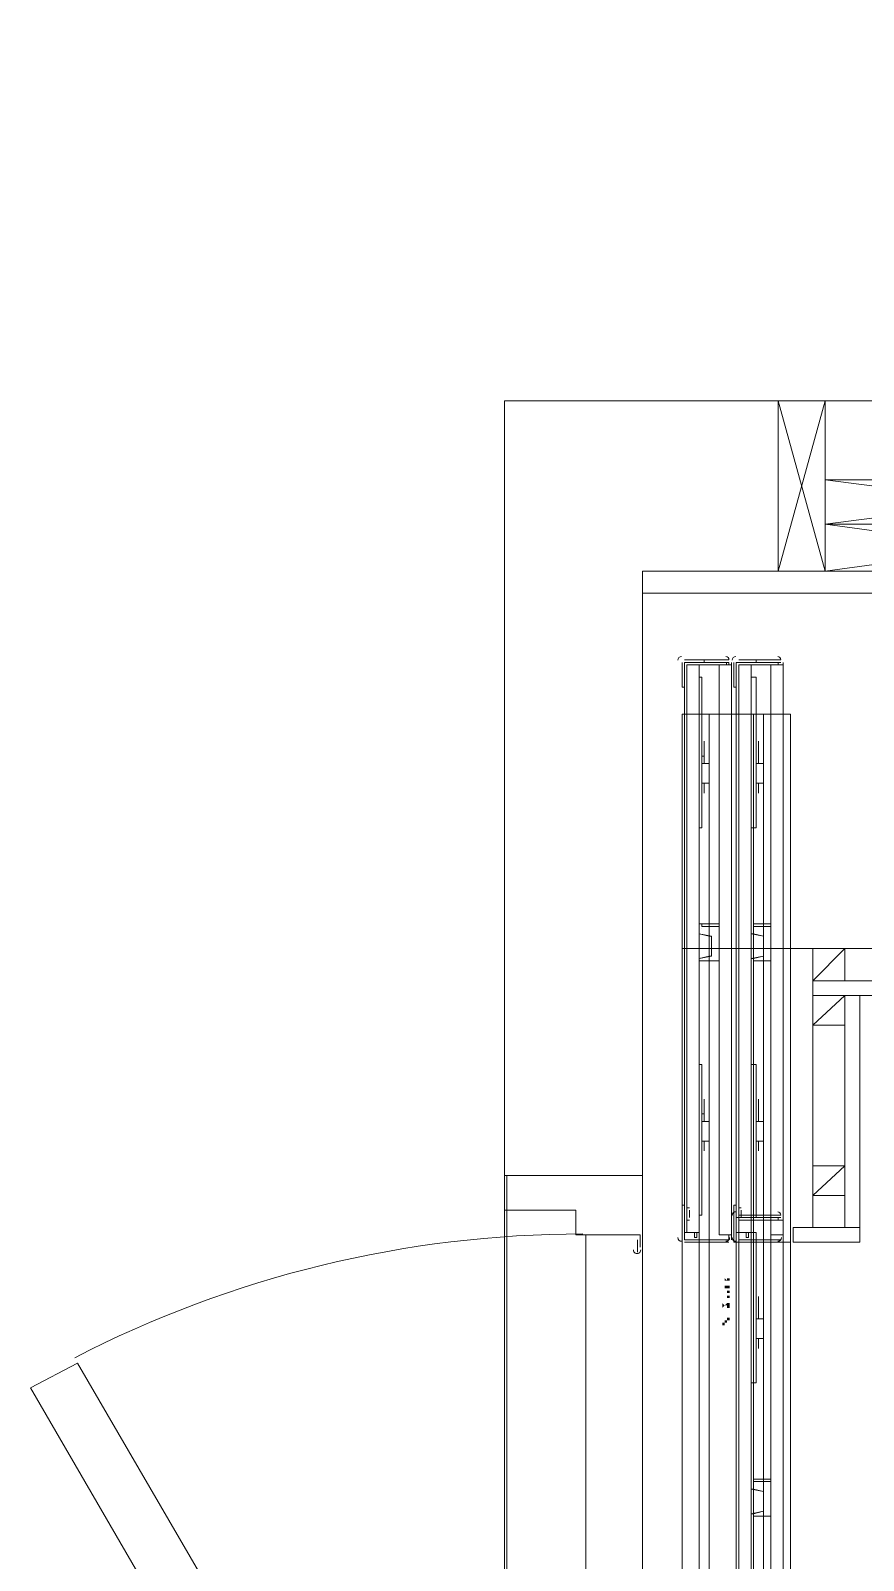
# Model space of a CAD drawing. Header units: millimetres. Extents: x 58 to 2247, y 57 to 1671.
# Drawn here: x 861.66 to 888.66, y 748.94 to 798.53 of the extents above; entities that cross this region are included whole.
import ezdxf

# ---------------------------------------------------------------- set-up
doc = ezdxf.new("R2010")
doc.units = ezdxf.units.MM
doc.header["$LTSCALE"] = 0.5
doc.layers.add('PDF_Geometry', color=7, linetype='Continuous')
doc.layers.add('PDF_Solid Fills', color=7, linetype='Continuous')

msp = doc.modelspace()

# ---------------------------------------------------------------- hatches: boundary and pattern name
at = {"layer": 'PDF_Solid Fills', "true_color": 0xa1a1a1, "transparency": 33554559}
for points in [[(884.244, 758), (884.244, 758), (884.244, 758), (884.244, 758), (884.244, 758), (884.244, 758), (884.244, 758), (884.244, 758), (884.244, 758), (884.244, 758), (884.244, 758), (884.244, 758), (884.244, 758), (884.244, 758), (884.244, 758), (884.244, 758.08), (884.244, 758.08), (884.244, 758.08), (884.244, 758.08), (884.324, 758.08), (884.324, 758.08), (884.324, 758.08), (884.324, 758.08), (884.324, 758.08), (884.324, 758.08), (884.324, 758.08), (884.324, 758.08), (884.244, 758.08), (884.244, 758.08), (884.244, 758.08), (884.244, 758.08), (884.244, 758.08), (884.244, 758.08), (884.244, 758.08), (884.244, 758.08), (884.244, 758.08), (884.244, 758.08), (884.244, 758.08), (884.244, 758.08), (884.244, 758.08), (884.244, 758.08), (884.244, 758.08), (884.244, 758.08), (884.244, 758.08), (884.244, 758.08), (884.244, 758.08), (884.244, 758.08), (884.244, 758.08), (884.244, 758.08), (884.244, 758.08), (884.244, 758.08), (884.244, 758.08), (884.244, 758.08), (884.244, 758.08), (884.244, 758.08), (884.244, 758.08), (884.244, 758.08), (884.244, 758.08), (884.244, 758.08), (884.244, 758.08), (884.244, 758.08), (884.244, 758.08), (884.244, 758.08), (884.244, 758.08), (884.244, 758.08), (884.244, 758.08), (884.244, 758.08), (884.244, 758.08), (884.244, 758.08), (884.244, 758.08), (884.244, 758.08), (884.244, 758.08), (884.244, 758.08), (884.244, 758.08), (884.244, 758.08), (884.244, 758.08), (884.244, 758.08), (884.244, 758.08), (884.244, 758.08), (884.244, 758.08), (884.244, 758.08), (884.244, 758.08), (884.244, 758.08), (884.244, 758.08), (884.324, 758.08), (884.324, 758.08), (884.324, 758.08), (884.324, 758.08), (884.324, 758.08), (884.324, 758.08), (884.324, 758.08), (884.324, 758.08), (884.324, 758.08), (884.324, 758.08), (884.324, 758.08), (884.324, 758.08), (884.324, 758.08), (884.324, 758.08), (884.324, 758.08), (884.324, 758.08), (884.324, 758.08), (884.324, 758), (884.324, 758), (884.324, 758), (884.324, 758), (884.324, 758), (884.324, 758), (884.324, 758), (884.244, 758), (884.244, 758), (884.244, 758), (884.244, 758), (884.244, 758), (884.244, 758), (884.244, 758), (884.244, 758), (884.244, 758), (884.244, 758), (884.244, 758), (884.244, 758), (884.244, 758), (884.244, 758), (884.244, 758), (884.244, 758), (884.244, 758), (884.244, 758), (884.244, 758), (884.244, 758), (884.244, 758), (884.244, 758), (884.244, 758), (884.244, 758), (884.244, 758), (884.244, 758), (884.244, 758), (884.244, 758), (884.244, 758), (884.244, 758), (884.244, 758), (884.244, 758), (884.244, 758), (884.164, 758), (884.164, 758), (884.164, 758), (884.164, 758), (884.164, 758), (884.164, 758), (884.164, 758), (884.164, 758), (884.164, 758), (884.164, 758.08), (884.164, 758.08), (884.164, 758.08), (884.164, 758.08), (884.164, 758.08), (884.164, 758.08), (884.164, 758.08), (884.164, 758.08), (884.164, 758.08), (884.164, 758.08), (884.164, 758.08), (884.164, 758.08), (884.164, 758.08), (884.164, 758.08), (884.164, 758.08), (884.164, 758.08), (884.164, 758.08), (884.164, 758.08), (884.164, 758.08), (884.164, 758.08), (884.164, 758.08), (884.164, 758.08), (884.164, 758.08), (884.164, 758.08), (884.164, 758.08), (884.164, 758.08), (884.164, 758.08), (884.164, 758.08), (884.164, 758.08), (884.084, 758.08), (884.084, 758.08), (884.084, 758.08), (884.084, 758.08), (884.084, 758.08), (884.084, 758), (884.084, 758), (884.084, 758), (884.084, 758), (884.084, 758), (884.084, 758), (884.084, 758), (884.164, 758), (884.164, 758), (884.164, 758), (884.164, 758), (884.164, 758), (884.164, 758), (884.164, 758), (884.164, 758), (884.164, 758), (884.164, 758), (884.164, 758), (884.084, 758), (884.084, 758.08), (884.084, 758.08), (884.084, 758.08), (884.084, 758.08), (884.084, 758.08), (884.084, 758.08), (884.164, 758.08), (884.164, 758.08), (884.164, 758.08), (884.164, 758.08), (884.164, 758.08), (884.164, 758.08), (884.164, 758.08), (884.164, 758.08), (884.164, 758.08), (884.164, 758.08), (884.164, 758.08), (884.164, 758.08), (884.164, 758.08), (884.164, 758.08), (884.164, 758.08), (884.164, 758.08), (884.164, 758.08), (884.164, 758.08), (884.164, 758.08), (884.164, 758.08), (884.164, 758.08), (884.164, 758.08), (884.164, 758.08), (884.164, 758.08), (884.164, 758.08), (884.164, 758.08), (884.164, 758.08), (884.164, 758.08), (884.164, 758.08), (884.164, 758.08), (884.164, 758.08), (884.164, 758.08), (884.164, 758.08), (884.164, 758.08), (884.164, 758.08), (884.164, 758.08), (884.164, 758.08), (884.244, 758), (884.244, 758), (884.244, 758), (884.244, 758), (884.244, 758), (884.244, 758), (884.244, 758), (884.244, 758), (884.244, 758), (884.244, 758), (884.244, 758), (884.244, 758), (884.244, 758), (884.244, 758), (884.244, 758), (884.244, 758), (884.244, 758)], [(884.164, 757.76), (884.164, 757.76), (884.164, 757.76), (884.164, 757.76), (884.164, 757.76), (884.164, 757.76), (884.164, 757.76), (884.164, 757.76), (884.164, 757.84), (884.244, 757.84), (884.244, 757.84), (884.244, 757.84), (884.244, 757.84), (884.244, 757.84), (884.244, 757.84), (884.244, 757.84), (884.244, 757.84), (884.244, 757.84), (884.244, 757.84), (884.244, 757.84), (884.244, 757.84), (884.244, 757.84), (884.244, 757.84), (884.244, 757.84), (884.244, 757.84), (884.244, 757.84), (884.244, 757.84), (884.244, 757.84), (884.244, 757.84), (884.244, 757.84), (884.244, 757.84), (884.244, 757.84), (884.244, 757.84), (884.244, 757.84), (884.244, 757.84), (884.244, 757.84), (884.244, 757.84), (884.244, 757.84), (884.244, 757.84), (884.244, 757.84), (884.244, 757.84), (884.244, 757.84), (884.244, 757.84), (884.244, 757.84), (884.244, 757.84), (884.244, 757.84), (884.244, 757.84), (884.324, 757.84), (884.324, 757.84), (884.324, 757.84), (884.324, 757.84), (884.324, 757.76), (884.324, 757.76), (884.324, 757.76), (884.324, 757.76), (884.324, 757.76), (884.324, 757.76), (884.324, 757.76), (884.324, 757.76), (884.324, 757.76), (884.324, 757.76), (884.324, 757.76), (884.324, 757.76), (884.324, 757.76), (884.324, 757.76), (884.324, 757.76), (884.324, 757.76), (884.324, 757.76), (884.324, 757.76), (884.324, 757.76), (884.324, 757.76), (884.324, 757.76), (884.324, 757.76), (884.324, 757.76), (884.324, 757.76), (884.324, 757.76), (884.324, 757.76), (884.324, 757.76), (884.324, 757.76), (884.324, 757.76), (884.244, 757.76), (884.244, 757.76), (884.244, 757.76), (884.244, 757.76), (884.244, 757.76), (884.244, 757.76), (884.244, 757.76), (884.244, 757.76), (884.244, 757.76), (884.244, 757.76), (884.244, 757.76), (884.244, 757.76), (884.244, 757.76), (884.244, 757.76), (884.244, 757.76), (884.244, 757.76), (884.244, 757.76), (884.244, 757.76), (884.244, 757.76), (884.244, 757.76), (884.244, 757.76), (884.324, 757.76), (884.324, 757.76), (884.324, 757.76), (884.324, 757.76), (884.324, 757.76), (884.324, 757.76), (884.324, 757.76), (884.324, 757.76), (884.324, 757.76), (884.324, 757.76), (884.244, 757.76), (884.244, 757.76), (884.244, 757.76), (884.244, 757.76), (884.244, 757.84), (884.244, 757.84), (884.244, 757.84), (884.244, 757.84), (884.244, 757.84), (884.244, 757.84), (884.244, 757.84), (884.244, 757.84), (884.244, 757.84), (884.244, 757.84), (884.244, 757.84), (884.244, 757.84), (884.244, 757.84), (884.244, 757.84), (884.244, 757.84), (884.244, 757.84), (884.244, 757.84), (884.244, 757.84), (884.244, 757.84), (884.244, 757.84), (884.244, 757.84), (884.244, 757.84), (884.244, 757.84), (884.244, 757.84), (884.244, 757.84), (884.244, 757.84), (884.244, 757.84), (884.244, 757.76), (884.244, 757.76), (884.244, 757.76), (884.244, 757.76), (884.244, 757.76), (884.244, 757.76), (884.244, 757.76), (884.244, 757.76), (884.244, 757.76), (884.244, 757.76), (884.244, 757.76), (884.244, 757.76), (884.164, 757.76), (884.164, 757.76), (884.164, 757.76), (884.164, 757.76), (884.164, 757.76), (884.164, 757.76), (884.164, 757.76), (884.164, 757.76), (884.164, 757.76), (884.164, 757.76), (884.164, 757.76), (884.164, 757.76), (884.164, 757.76), (884.164, 757.76), (884.164, 757.76), (884.164, 757.76), (884.164, 757.76), (884.164, 757.76), (884.164, 757.76), (884.164, 757.76), (884.164, 757.76), (884.164, 757.76), (884.164, 757.76), (884.164, 757.68), (884.164, 757.68), (884.164, 757.68), (884.164, 757.68), (884.164, 757.68), (884.164, 757.68), (884.164, 757.68), (884.164, 757.68), (884.164, 757.68), (884.164, 757.68), (884.164, 757.76), (884.164, 757.76), (884.164, 757.76), (884.164, 757.76), (884.164, 757.76), (884.084, 757.76), (884.084, 757.76), (884.084, 757.76), (884.084, 757.76), (884.084, 757.76), (884.084, 757.76), (884.084, 757.76), (884.084, 757.76), (884.084, 757.76), (884.084, 757.76), (884.084, 757.76), (884.084, 757.76), (884.084, 757.76), (884.084, 757.76), (884.084, 757.76), (884.084, 757.76), (884.084, 757.76), (884.084, 757.76), (884.084, 757.76), (884.084, 757.76), (884.084, 757.76), (884.084, 757.76), (884.084, 757.76), (884.084, 757.76), (884.084, 757.76), (884.084, 757.76), (884.084, 757.76), (884.084, 757.76), (884.084, 757.76), (884.084, 757.76), (884.084, 757.76), (884.084, 757.76), (884.084, 757.84), (884.084, 757.84), (884.084, 757.84), (884.084, 757.84), (884.084, 757.84), (884.084, 757.84), (884.084, 757.84), (884.084, 757.84), (884.084, 757.84), (884.084, 757.84), (884.084, 757.84), (884.164, 757.84), (884.164, 757.84), (884.164, 757.84), (884.164, 757.84), (884.164, 757.84), (884.164, 757.84), (884.164, 757.84), (884.164, 757.84), (884.164, 757.84), (884.164, 757.84), (884.164, 757.84), (884.164, 757.84), (884.164, 757.84), (884.084, 757.84), (884.084, 757.84), (884.084, 757.84), (884.084, 757.84), (884.084, 757.84), (884.084, 757.84), (884.084, 757.84), (884.084, 757.76), (884.084, 757.76), (884.084, 757.76), (884.084, 757.76), (884.084, 757.76), (884.084, 757.76), (884.084, 757.76), (884.084, 757.76), (884.084, 757.76), (884.084, 757.76), (884.084, 757.76), (884.084, 757.76), (884.084, 757.76), (884.084, 757.76), (884.084, 757.76), (884.084, 757.76), (884.084, 757.76), (884.084, 757.76), (884.084, 757.76), (884.084, 757.76), (884.084, 757.76), (884.084, 757.76), (884.084, 757.76), (884.084, 757.76), (884.084, 757.76), (884.084, 757.76), (884.084, 757.76), (884.084, 757.76), (884.164, 757.76), (884.164, 757.76), (884.164, 757.76), (884.164, 757.76), (884.164, 757.76), (884.164, 757.76), (884.164, 757.76), (884.164, 757.76), (884.164, 757.76), (884.164, 757.76), (884.164, 757.76), (884.164, 757.76), (884.164, 757.76), (884.164, 757.76), (884.164, 757.76), (884.164, 757.76), (884.164, 757.76), (884.164, 757.76), (884.164, 757.76), (884.164, 757.76), (884.164, 757.76), (884.164, 757.76), (884.164, 757.76), (884.164, 757.76), (884.164, 757.76), (884.164, 757.76), (884.164, 757.76), (884.164, 757.76), (884.164, 757.76), (884.164, 757.76), (884.164, 757.76), (884.164, 757.76)], [(884.164, 757.2), (884.084, 757.12), (884.084, 757.12), (884.084, 757.12), (884.084, 757.12), (884.084, 757.12), (884.084, 757.12), (884.084, 757.12), (884.084, 757.12), (884.084, 757.12), (884.084, 757.12), (884.084, 757.12), (884.084, 757.12), (884.084, 757.2), (884.084, 757.2), (884.084, 757.2), (884.084, 757.2), (884.084, 757.2), (884.084, 757.2), (884.084, 757.2), (884.084, 757.2), (884.084, 757.2), (884.084, 757.2), (884.164, 757.2), (884.164, 757.2), (884.164, 757.2), (884.084, 757.2), (884.084, 757.2), (884.084, 757.2), (884.084, 757.2), (884.084, 757.2), (884.084, 757.2), (884.084, 757.2), (884.084, 757.2), (884.084, 757.2), (884.084, 757.2), (884.084, 757.2), (884.084, 757.2), (884.084, 757.2), (884.084, 757.28), (884.084, 757.28), (884.084, 757.28), (884.084, 757.28), (884.084, 757.28), (884.084, 757.28), (884.084, 757.28), (884.084, 757.28), (884.084, 757.28), (884.084, 757.28), (884.084, 757.28), (884.164, 757.2), (884.244, 757.28), (884.244, 757.28), (884.244, 757.28), (884.244, 757.28), (884.244, 757.28), (884.244, 757.28), (884.244, 757.28), (884.244, 757.28), (884.324, 757.28), (884.324, 757.2), (884.244, 757.2), (884.244, 757.2), (884.244, 757.2), (884.244, 757.2), (884.244, 757.2), (884.244, 757.2), (884.244, 757.2), (884.244, 757.2), (884.244, 757.2), (884.244, 757.2), (884.244, 757.2), (884.244, 757.2), (884.244, 757.2), (884.244, 757.2), (884.244, 757.2), (884.244, 757.2), (884.244, 757.2), (884.244, 757.2), (884.244, 757.2), (884.244, 757.2), (884.244, 757.2), (884.244, 757.2), (884.324, 757.2), (884.324, 757.12), (884.244, 757.12), (884.244, 757.12), (884.244, 757.12), (884.244, 757.12), (884.244, 757.12), (884.244, 757.12), (884.244, 757.2), (884.244, 757.2), (884.244, 757.2)]]:
    msp.add_hatch(color=253, dxfattribs=at).paths.add_polyline_path(points)
h = msp.add_hatch(color=253, dxfattribs=at)
h.paths.add_polyline_path([(884.164, 757.68), (884.084, 757.68), (884.084, 757.68), (884.084, 757.68), (884.084, 757.68), (884.084, 757.68), (884.084, 757.68), (884.084, 757.68), (884.084, 757.68), (884.084, 757.68), (884.084, 757.68), (884.084, 757.68), (884.084, 757.68), (884.084, 757.68), (884.084, 757.68), (884.084, 757.68), (884.084, 757.68), (884.084, 757.68), (884.084, 757.68), (884.244, 757.68), (884.244, 757.68), (884.244, 757.68), (884.244, 757.68), (884.244, 757.68), (884.244, 757.68), (884.244, 757.68), (884.244, 757.68), (884.244, 757.68), (884.324, 757.68), (884.324, 757.6), (884.324, 757.6), (884.324, 757.6), (884.324, 757.6), (884.324, 757.6), (884.324, 757.6), (884.324, 757.6), (884.324, 757.6), (884.324, 757.6), (884.324, 757.6), (884.324, 757.6), (884.244, 757.6), (884.244, 757.6), (884.244, 757.6), (884.244, 757.6), (884.244, 757.6), (884.244, 757.6), (884.244, 757.6), (884.244, 757.6), (884.244, 757.6), (884.244, 757.6), (884.244, 757.6), (884.244, 757.6), (884.244, 757.6), (884.244, 757.6), (884.244, 757.6), (884.244, 757.6), (884.244, 757.6), (884.244, 757.6), (884.244, 757.6), (884.244, 757.6), (884.244, 757.6), (884.244, 757.6), (884.244, 757.6), (884.244, 757.6), (884.244, 757.6), (884.244, 757.6), (884.244, 757.6), (884.244, 757.6), (884.244, 757.6), (884.244, 757.6), (884.244, 757.6), (884.244, 757.6), (884.244, 757.6), (884.244, 757.6), (884.244, 757.6), (884.244, 757.6), (884.164, 757.6), (884.164, 757.6), (884.164, 757.6), (884.164, 757.6), (884.164, 757.6), (884.164, 757.6), (884.164, 757.6), (884.164, 757.6), (884.164, 757.6), (884.164, 757.6), (884.164, 757.6), (884.164, 757.6), (884.164, 757.6), (884.164, 757.6), (884.164, 757.6), (884.164, 757.6), (884.164, 757.6)], flags=0)
h.paths.add_polyline_path([(884.164, 757.6), (884.164, 757.6), (884.164, 757.6), (884.164, 757.6), (884.164, 757.6), (884.164, 757.6), (884.164, 757.6), (884.164, 757.6), (884.164, 757.6), (884.164, 757.6), (884.164, 757.6), (884.244, 757.6), (884.244, 757.6), (884.244, 757.6), (884.244, 757.6), (884.244, 757.6), (884.244, 757.6), (884.244, 757.6), (884.244, 757.6), (884.244, 757.6), (884.244, 757.6), (884.244, 757.6), (884.244, 757.6), (884.244, 757.6), (884.244, 757.6), (884.244, 757.6), (884.244, 757.6), (884.244, 757.6), (884.244, 757.6), (884.244, 757.6), (884.244, 757.6), (884.244, 757.6), (884.244, 757.6), (884.244, 757.6), (884.244, 757.6), (884.244, 757.6), (884.244, 757.6), (884.244, 757.6), (884.244, 757.6), (884.244, 757.6), (884.244, 757.6), (884.244, 757.6), (884.244, 757.6), (884.244, 757.6), (884.244, 757.6), (884.244, 757.6), (884.244, 757.6), (884.244, 757.6), (884.244, 757.6), (884.244, 757.6), (884.244, 757.6), (884.244, 757.6), (884.244, 757.6), (884.244, 757.68), (884.244, 757.68), (884.244, 757.68), (884.244, 757.68), (884.244, 757.68), (884.244, 757.68), (884.244, 757.68), (884.164, 757.68)], flags=0)
h = msp.add_hatch(color=253, dxfattribs=at)
h.paths.add_polyline_path([(884.164, 757.44), (884.164, 757.44), (884.244, 757.44), (884.244, 757.44), (884.244, 757.44), (884.244, 757.44), (884.244, 757.44), (884.244, 757.44), (884.244, 757.44), (884.244, 757.44), (884.244, 757.44), (884.244, 757.44), (884.244, 757.44), (884.244, 757.44), (884.244, 757.44), (884.244, 757.44), (884.244, 757.44), (884.244, 757.44), (884.244, 757.44), (884.244, 757.44), (884.244, 757.44), (884.244, 757.44), (884.244, 757.44), (884.244, 757.44), (884.244, 757.44), (884.244, 757.44), (884.244, 757.44), (884.244, 757.44), (884.244, 757.44), (884.244, 757.44), (884.244, 757.44), (884.244, 757.44), (884.244, 757.44), (884.244, 757.44), (884.244, 757.52), (884.244, 757.52), (884.244, 757.52), (884.244, 757.52), (884.244, 757.52), (884.244, 757.52), (884.244, 757.52), (884.244, 757.52), (884.244, 757.52), (884.244, 757.52), (884.244, 757.52), (884.244, 757.52), (884.244, 757.52), (884.244, 757.52), (884.244, 757.52), (884.244, 757.52), (884.244, 757.52), (884.244, 757.52), (884.084, 757.52), (884.084, 757.52), (884.084, 757.52), (884.084, 757.52), (884.084, 757.52), (884.084, 757.52), (884.084, 757.52), (884.084, 757.52), (884.084, 757.52), (884.084, 757.52), (884.084, 757.52), (884.084, 757.52), (884.084, 757.52), (884.084, 757.52), (884.084, 757.52), (884.084, 757.52), (884.084, 757.52), (884.084, 757.44), (884.084, 757.44), (884.084, 757.44), (884.084, 757.44), (884.084, 757.44), (884.084, 757.44), (884.084, 757.44), (884.164, 757.44), (884.164, 757.44), (884.164, 757.44), (884.164, 757.44), (884.164, 757.44), (884.164, 757.44), (884.164, 757.44), (884.164, 757.44), (884.164, 757.44), (884.164, 757.44), (884.164, 757.44), (884.164, 757.44), (884.164, 757.44), (884.164, 757.44), (884.164, 757.44), (884.164, 757.44), (884.164, 757.44), (884.164, 757.44), (884.164, 757.44), (884.164, 757.44), (884.164, 757.44), (884.164, 757.44), (884.164, 757.44), (884.164, 757.44), (884.164, 757.44), (884.164, 757.44), (884.164, 757.44), (884.164, 757.44), (884.164, 757.44)], flags=0)
h.paths.add_polyline_path([(884.244, 757.52), (884.244, 757.52), (884.244, 757.52), (884.244, 757.52), (884.244, 757.52), (884.244, 757.52), (884.244, 757.52), (884.244, 757.52), (884.324, 757.52), (884.324, 757.52), (884.324, 757.52), (884.324, 757.52), (884.324, 757.52), (884.324, 757.52), (884.324, 757.52), (884.324, 757.52), (884.324, 757.52), (884.324, 757.44), (884.324, 757.44), (884.324, 757.44), (884.324, 757.44), (884.244, 757.44), (884.244, 757.44), (884.244, 757.44), (884.244, 757.44), (884.244, 757.44), (884.244, 757.44), (884.244, 757.44), (884.244, 757.44), (884.244, 757.44), (884.244, 757.44), (884.244, 757.44), (884.244, 757.44), (884.244, 757.44), (884.244, 757.44), (884.244, 757.44), (884.244, 757.44), (884.244, 757.44), (884.244, 757.44), (884.244, 757.44), (884.244, 757.44), (884.244, 757.44), (884.244, 757.44), (884.244, 757.44), (884.244, 757.44), (884.244, 757.44), (884.244, 757.44), (884.244, 757.44), (884.244, 757.44), (884.244, 757.44), (884.244, 757.44), (884.244, 757.44), (884.244, 757.44), (884.244, 757.44), (884.244, 757.44), (884.244, 757.44), (884.164, 757.44), (884.164, 757.44), (884.164, 757.44), (884.164, 757.44), (884.164, 757.44), (884.164, 757.44), (884.164, 757.44), (884.164, 757.44), (884.164, 757.44), (884.164, 757.44), (884.164, 757.44), (884.164, 757.44), (884.164, 757.44), (884.164, 757.44), (884.164, 757.44), (884.164, 757.44), (884.164, 757.44), (884.164, 757.44), (884.164, 757.44), (884.164, 757.44), (884.164, 757.44), (884.164, 757.44), (884.164, 757.44), (884.164, 757.44), (884.164, 757.44), (884.164, 757.44), (884.164, 757.44), (884.164, 757.44), (884.164, 757.44), (884.164, 757.44), (884.164, 757.44), (884.084, 757.44), (884.084, 757.44), (884.084, 757.44), (884.084, 757.44), (884.084, 757.44), (884.084, 757.44), (884.084, 757.44), (884.084, 757.44), (884.084, 757.44), (884.084, 757.44), (884.084, 757.44), (884.084, 757.44), (884.084, 757.44), (884.084, 757.44), (884.084, 757.44), (884.084, 757.52), (884.084, 757.52), (884.084, 757.52), (884.084, 757.52), (884.084, 757.52), (884.084, 757.52), (884.084, 757.52), (884.084, 757.52), (884.084, 757.52), (884.084, 757.52), (884.084, 757.52), (884.084, 757.52), (884.084, 757.52), (884.084, 757.52), (884.084, 757.52), (884.084, 757.52), (884.084, 757.52), (884.084, 757.52)], flags=0)
h = msp.add_hatch(color=253, dxfattribs=at)
h.paths.add_polyline_path([(884.244, 756.96), (884.244, 756.96), (884.244, 756.96), (884.244, 756.96), (884.244, 756.96), (884.244, 756.96), (884.244, 756.96), (884.244, 756.96), (884.244, 756.96), (884.244, 756.96), (884.164, 756.96), (884.164, 756.96), (884.164, 756.96), (884.164, 756.96), (884.164, 756.96), (884.164, 756.96), (884.164, 756.96), (884.164, 756.96), (884.164, 756.96), (884.164, 756.96), (884.164, 756.96), (884.164, 756.96), (884.164, 756.96), (884.164, 756.96), (884.164, 756.96), (884.164, 756.96), (884.164, 756.96), (884.164, 756.96), (884.164, 756.88), (884.164, 756.88), (884.164, 756.88), (884.164, 756.88), (884.164, 756.88), (884.164, 756.88), (884.164, 756.88), (884.164, 756.88), (884.164, 756.88), (884.164, 756.88), (884.164, 756.88), (884.164, 756.88), (884.164, 756.88), (884.244, 756.88), (884.244, 756.88), (884.244, 756.88), (884.244, 756.88), (884.244, 756.88), (884.244, 756.88), (884.244, 756.88), (884.244, 756.88), (884.244, 756.88), (884.244, 756.88), (884.244, 756.88), (884.244, 756.88), (884.244, 756.88), (884.244, 756.88), (884.244, 756.88), (884.244, 756.88), (884.244, 756.88), (884.244, 756.88), (884.244, 756.88), (884.244, 756.88), (884.244, 756.88), (884.244, 756.88), (884.244, 756.88), (884.244, 756.88), (884.244, 756.88), (884.244, 756.88), (884.244, 756.88), (884.244, 756.88), (884.244, 756.88), (884.244, 756.88), (884.244, 756.88), (884.244, 756.88), (884.244, 756.88), (884.244, 756.88), (884.324, 756.88), (884.324, 756.88), (884.324, 756.88), (884.324, 756.88), (884.324, 756.96), (884.324, 756.96), (884.324, 756.96), (884.324, 756.96), (884.324, 756.96), (884.244, 756.96), (884.244, 756.96), (884.244, 756.96), (884.244, 756.96), (884.244, 756.96), (884.244, 756.96), (884.244, 756.96), (884.244, 756.96), (884.244, 756.96), (884.244, 756.96), (884.244, 756.96), (884.244, 756.96), (884.244, 756.96), (884.244, 756.96), (884.244, 756.96), (884.244, 756.96), (884.244, 756.96), (884.244, 756.96), (884.244, 756.96), (884.244, 756.96), (884.244, 756.96), (884.244, 756.96), (884.244, 756.96), (884.244, 756.96)], flags=0)
h.paths.add_polyline_path([(884.164, 756.96), (884.164, 756.96), (884.164, 756.96), (884.164, 756.96), (884.164, 756.96), (884.164, 756.96), (884.164, 756.96), (884.164, 756.96), (884.164, 756.96), (884.164, 756.96), (884.164, 756.96), (884.164, 756.96), (884.164, 756.96), (884.164, 756.96), (884.164, 756.96), (884.164, 756.96), (884.164, 756.96), (884.164, 756.96), (884.164, 756.96), (884.164, 756.96), (884.164, 756.96), (884.164, 756.96), (884.164, 756.96), (884.164, 756.96), (884.244, 756.96), (884.244, 756.96), (884.244, 756.96), (884.244, 756.96), (884.244, 756.96), (884.244, 756.96), (884.244, 756.96), (884.244, 756.96), (884.244, 756.96), (884.244, 756.96), (884.244, 756.96), (884.244, 756.96), (884.244, 756.96), (884.244, 756.96), (884.244, 756.96), (884.244, 756.96), (884.244, 756.96), (884.244, 756.96), (884.244, 756.96), (884.244, 756.96), (884.244, 756.96), (884.244, 756.96), (884.244, 756.96), (884.244, 756.96), (884.244, 756.96), (884.244, 756.96), (884.244, 756.96), (884.244, 756.96), (884.244, 756.96), (884.244, 756.96), (884.244, 756.96), (884.324, 756.96), (884.324, 756.96), (884.324, 756.96), (884.324, 756.96), (884.324, 756.96), (884.324, 756.96), (884.324, 756.96), (884.324, 756.96), (884.324, 756.96), (884.324, 756.96), (884.324, 756.96), (884.324, 756.96), (884.324, 756.96), (884.324, 756.88), (884.324, 756.88), (884.324, 756.88), (884.324, 756.88), (884.324, 756.88), (884.324, 756.88), (884.324, 756.88), (884.324, 756.88), (884.324, 756.88), (884.324, 756.88), (884.244, 756.88), (884.244, 756.88), (884.244, 756.88), (884.244, 756.88), (884.244, 756.88), (884.244, 756.88), (884.244, 756.88), (884.244, 756.88), (884.244, 756.88), (884.244, 756.88), (884.244, 756.88), (884.244, 756.88), (884.244, 756.88), (884.244, 756.88), (884.244, 756.88), (884.244, 756.88), (884.244, 756.88), (884.244, 756.88), (884.244, 756.88), (884.244, 756.88), (884.244, 756.88), (884.244, 756.88), (884.244, 756.88), (884.244, 756.88), (884.244, 756.88), (884.244, 756.88), (884.244, 756.88), (884.244, 756.88), (884.244, 756.88), (884.244, 756.88), (884.244, 756.88), (884.244, 756.88), (884.164, 756.88), (884.164, 756.88), (884.164, 756.88), (884.164, 756.88), (884.164, 756.88), (884.164, 756.88), (884.164, 756.88), (884.164, 756.88), (884.164, 756.88), (884.164, 756.88), (884.164, 756.88), (884.164, 756.88), (884.164, 756.88), (884.164, 756.88), (884.164, 756.88), (884.164, 756.88), (884.164, 756.88), (884.164, 756.88), (884.164, 756.88), (884.164, 756.88), (884.164, 756.88), (884.164, 756.88), (884.164, 756.88), (884.164, 756.88), (884.164, 756.88), (884.164, 756.88), (884.164, 756.88), (884.164, 756.88), (884.164, 756.88), (884.164, 756.88), (884.084, 756.88), (884.084, 756.88), (884.084, 756.88), (884.084, 756.88), (884.084, 756.88), (884.084, 756.88), (884.084, 756.88), (884.084, 756.88), (884.084, 756.88), (884.084, 756.88), (884.084, 756.88), (884.084, 756.88), (884.084, 756.88), (884.084, 756.88), (884.084, 756.88), (884.084, 756.88), (884.084, 756.88), (884.084, 756.96), (884.084, 756.96), (884.084, 756.96), (884.084, 756.96), (884.084, 756.96), (884.084, 756.96), (884.084, 756.96), (884.084, 756.96), (884.084, 756.96), (884.084, 756.96), (884.084, 756.96), (884.084, 756.96), (884.084, 756.96), (884.084, 756.96), (884.084, 756.96), (884.084, 756.96), (884.084, 756.96), (884.084, 756.96), (884.084, 756.96), (884.084, 756.96), (884.084, 756.96), (884.084, 756.96), (884.084, 756.96), (884.084, 756.96), (884.164, 756.96), (884.164, 756.96), (884.164, 756.96), (884.164, 756.96), (884.164, 756.96), (884.164, 756.96), (884.164, 756.96), (884.164, 756.96), (884.164, 756.96), (884.164, 756.96), (884.164, 756.96), (884.164, 756.96), (884.164, 756.96), (884.164, 756.96), (884.164, 756.96), (884.084, 756.96), (884.084, 756.96), (884.084, 756.96), (884.084, 756.96), (884.084, 756.96), (884.084, 756.96), (884.084, 756.96), (884.084, 756.96), (884.084, 756.96), (884.084, 756.96), (884.084, 756.96), (884.084, 756.96), (884.084, 756.96), (884.084, 756.96), (884.084, 756.96), (884.084, 756.96), (884.084, 756.96), (884.084, 756.96), (884.084, 756.88), (884.084, 756.88), (884.084, 756.88), (884.084, 756.88), (884.084, 756.88), (884.084, 756.88), (884.084, 756.88), (884.084, 756.88), (884.084, 756.88), (884.164, 756.88), (884.164, 756.88), (884.164, 756.88), (884.164, 756.88), (884.164, 756.88), (884.164, 756.88), (884.164, 756.88), (884.164, 756.88), (884.164, 756.88), (884.164, 756.88), (884.164, 756.88), (884.164, 756.88), (884.164, 756.88), (884.164, 756.88), (884.164, 756.88), (884.164, 756.88), (884.164, 756.88), (884.164, 756.88), (884.164, 756.88), (884.164, 756.88), (884.164, 756.88), (884.164, 756.88), (884.164, 756.88), (884.164, 756.88), (884.164, 756.88), (884.164, 756.88), (884.164, 756.88), (884.164, 756.88), (884.164, 756.88), (884.164, 756.88), (884.164, 756.88), (884.164, 756.88), (884.164, 756.88), (884.164, 756.88), (884.164, 756.88), (884.164, 756.88), (884.164, 756.88), (884.164, 756.88), (884.164, 756.88), (884.164, 756.88), (884.164, 756.88), (884.164, 756.88), (884.164, 756.88), (884.164, 756.88), (884.164, 756.88), (884.164, 756.88), (884.164, 756.88), (884.164, 756.96), (884.164, 756.96), (884.164, 756.96), (884.164, 756.96)], flags=0)
h = msp.add_hatch(color=253, dxfattribs=at)
h.paths.add_polyline_path([(884.244, 756.8), (884.244, 756.8), (884.244, 756.8), (884.244, 756.8), (884.244, 756.8), (884.244, 756.8), (884.244, 756.8), (884.244, 756.8), (884.244, 756.8), (884.244, 756.8), (884.244, 756.8), (884.244, 756.8), (884.244, 756.8), (884.244, 756.8), (884.244, 756.8), (884.244, 756.8), (884.244, 756.8), (884.244, 756.8), (884.244, 756.8), (884.244, 756.8), (884.244, 756.8), (884.244, 756.8), (884.244, 756.8), (884.244, 756.8), (884.244, 756.8), (884.244, 756.8), (884.244, 756.8), (884.244, 756.8), (884.244, 756.8), (884.244, 756.8), (884.244, 756.8), (884.244, 756.8), (884.244, 756.8), (884.244, 756.8), (884.244, 756.8), (884.164, 756.8), (884.164, 756.8), (884.164, 756.8), (884.164, 756.8), (884.164, 756.8), (884.164, 756.8), (884.164, 756.8), (884.164, 756.8), (884.164, 756.8), (884.164, 756.8), (884.164, 756.8), (884.164, 756.8), (884.164, 756.8), (884.164, 756.8), (884.164, 756.8), (884.164, 756.8), (884.164, 756.8), (884.164, 756.8), (884.164, 756.8), (884.164, 756.8), (884.164, 756.8), (884.164, 756.8), (884.164, 756.8), (884.164, 756.8), (884.164, 756.8), (884.164, 756.8), (884.164, 756.8), (884.164, 756.8), (884.164, 756.8), (884.084, 756.8), (884.084, 756.8), (884.084, 756.8), (884.084, 756.8), (884.084, 756.8), (884.084, 756.8), (884.084, 756.8), (884.084, 756.8), (884.084, 756.8), (884.084, 756.8), (884.084, 756.8), (884.084, 756.8), (884.084, 756.8), (884.084, 756.8), (884.084, 756.8), (884.084, 756.8), (884.084, 756.8), (884.084, 756.8), (884.084, 756.8), (884.084, 756.8), (884.084, 756.8), (884.084, 756.72), (884.084, 756.72), (884.084, 756.72), (884.164, 756.72), (884.164, 756.72), (884.164, 756.72), (884.164, 756.72), (884.164, 756.72), (884.164, 756.72), (884.164, 756.72), (884.164, 756.72), (884.164, 756.72), (884.164, 756.72), (884.164, 756.72), (884.164, 756.72), (884.164, 756.72), (884.164, 756.72), (884.164, 756.72), (884.164, 756.72), (884.164, 756.72), (884.164, 756.72), (884.164, 756.72), (884.164, 756.72), (884.164, 756.72), (884.164, 756.72), (884.164, 756.72), (884.164, 756.72), (884.164, 756.72), (884.164, 756.72), (884.164, 756.72), (884.164, 756.72), (884.164, 756.72), (884.244, 756.72), (884.244, 756.72), (884.244, 756.72), (884.244, 756.72), (884.244, 756.72), (884.244, 756.72), (884.244, 756.72), (884.244, 756.72), (884.244, 756.72), (884.244, 756.72), (884.244, 756.72), (884.244, 756.72), (884.244, 756.72), (884.244, 756.72), (884.244, 756.72), (884.244, 756.72), (884.244, 756.72), (884.244, 756.72), (884.244, 756.72), (884.244, 756.72), (884.244, 756.72), (884.244, 756.72), (884.244, 756.72), (884.244, 756.72), (884.244, 756.72), (884.244, 756.72), (884.244, 756.72), (884.244, 756.8), (884.244, 756.8), (884.244, 756.8), (884.244, 756.8), (884.244, 756.8), (884.244, 756.8), (884.244, 756.8), (884.244, 756.8), (884.244, 756.8)], flags=0)
h.paths.add_polyline_path([(884.084, 756.8), (884.084, 756.8), (884.084, 756.8), (884.084, 756.8), (884.084, 756.8), (884.084, 756.8), (884.084, 756.8), (884.084, 756.8), (884.084, 756.8), (884.084, 756.8), (884.084, 756.8), (884.084, 756.8), (884.084, 756.8), (884.084, 756.8), (884.084, 756.8), (884.084, 756.8), (884.084, 756.8), (884.084, 756.8), (884.084, 756.8), (884.084, 756.8), (884.164, 756.8), (884.164, 756.8), (884.164, 756.8), (884.164, 756.8), (884.164, 756.8), (884.164, 756.8), (884.164, 756.8), (884.164, 756.8), (884.164, 756.8), (884.164, 756.8), (884.164, 756.8), (884.164, 756.8), (884.164, 756.8), (884.164, 756.8), (884.164, 756.8), (884.164, 756.8), (884.164, 756.8), (884.164, 756.8), (884.164, 756.8), (884.164, 756.8), (884.164, 756.8), (884.164, 756.8), (884.164, 756.8), (884.164, 756.8), (884.164, 756.8), (884.164, 756.8), (884.164, 756.8), (884.164, 756.8), (884.164, 756.8), (884.244, 756.8), (884.244, 756.8), (884.244, 756.8), (884.244, 756.8), (884.244, 756.8), (884.244, 756.8), (884.244, 756.8), (884.244, 756.8), (884.244, 756.8), (884.244, 756.8), (884.244, 756.8), (884.244, 756.8), (884.244, 756.8), (884.244, 756.8), (884.244, 756.8), (884.244, 756.8), (884.244, 756.8), (884.244, 756.8), (884.244, 756.8), (884.244, 756.8), (884.244, 756.8), (884.244, 756.8), (884.244, 756.8), (884.244, 756.8), (884.244, 756.8), (884.244, 756.8), (884.244, 756.8), (884.244, 756.8), (884.244, 756.8), (884.244, 756.8), (884.244, 756.8), (884.244, 756.8), (884.324, 756.8), (884.324, 756.8), (884.324, 756.8), (884.324, 756.8), (884.324, 756.8), (884.324, 756.8), (884.324, 756.8), (884.324, 756.8), (884.324, 756.8), (884.324, 756.8), (884.324, 756.8), (884.324, 756.8), (884.324, 756.8), (884.324, 756.8), (884.324, 756.8), (884.324, 756.8), (884.324, 756.8), (884.324, 756.72), (884.324, 756.72), (884.324, 756.72), (884.324, 756.72), (884.244, 756.72), (884.244, 756.72), (884.244, 756.72), (884.244, 756.72), (884.244, 756.72), (884.244, 756.72), (884.244, 756.72), (884.244, 756.72), (884.244, 756.72), (884.244, 756.72), (884.244, 756.72), (884.244, 756.72), (884.244, 756.72), (884.244, 756.72), (884.244, 756.72), (884.244, 756.72), (884.244, 756.72), (884.244, 756.72), (884.244, 756.72), (884.244, 756.72), (884.244, 756.72), (884.244, 756.72), (884.244, 756.72), (884.244, 756.72), (884.244, 756.72), (884.244, 756.72), (884.244, 756.72), (884.244, 756.72), (884.244, 756.72), (884.244, 756.72), (884.244, 756.72), (884.244, 756.72), (884.164, 756.72), (884.164, 756.72), (884.164, 756.72), (884.164, 756.72), (884.164, 756.72), (884.164, 756.72), (884.164, 756.72), (884.164, 756.72), (884.164, 756.72), (884.164, 756.72), (884.164, 756.72), (884.164, 756.72), (884.164, 756.72), (884.164, 756.72), (884.164, 756.72), (884.164, 756.72), (884.164, 756.72), (884.164, 756.72), (884.164, 756.72), (884.164, 756.72), (884.164, 756.72), (884.164, 756.72), (884.164, 756.72), (884.164, 756.72), (884.164, 756.72), (884.164, 756.72), (884.164, 756.72), (884.164, 756.72), (884.164, 756.72), (884.084, 756.72), (884.084, 756.72), (884.084, 756.72), (884.084, 756.72), (884.084, 756.72), (884.084, 756.72), (884.084, 756.72), (884.084, 756.72), (884.084, 756.72), (884.084, 756.72), (884.084, 756.72), (884.084, 756.8), (884.084, 756.8), (884.084, 756.8), (884.084, 756.8), (884.084, 756.8), (884.084, 756.8), (884.084, 756.8), (884.084, 756.8)], flags=0)
h = msp.add_hatch(color=253, dxfattribs=at)
h.paths.add_polyline_path([(884.244, 756.64), (884.244, 756.64), (884.244, 756.64), (884.244, 756.64), (884.244, 756.64), (884.244, 756.64), (884.244, 756.64), (884.244, 756.64), (884.244, 756.64), (884.244, 756.64), (884.244, 756.64), (884.244, 756.64), (884.244, 756.64), (884.244, 756.64), (884.244, 756.64), (884.244, 756.64), (884.244, 756.64), (884.244, 756.64), (884.244, 756.64), (884.244, 756.64), (884.244, 756.64), (884.244, 756.64), (884.244, 756.64), (884.244, 756.64), (884.244, 756.64), (884.244, 756.64), (884.244, 756.64), (884.244, 756.64), (884.244, 756.64), (884.244, 756.64), (884.244, 756.64), (884.244, 756.64), (884.244, 756.64), (884.244, 756.64), (884.244, 756.64), (884.164, 756.64), (884.164, 756.64), (884.164, 756.64), (884.164, 756.64), (884.164, 756.64), (884.164, 756.64), (884.164, 756.64), (884.164, 756.64), (884.164, 756.64), (884.164, 756.64), (884.164, 756.64), (884.164, 756.64), (884.164, 756.64), (884.164, 756.64), (884.164, 756.64), (884.164, 756.64), (884.164, 756.64), (884.164, 756.64), (884.164, 756.64), (884.164, 756.64), (884.164, 756.64), (884.164, 756.64), (884.164, 756.64), (884.164, 756.64), (884.164, 756.64), (884.164, 756.64), (884.164, 756.64), (884.164, 756.64), (884.164, 756.64), (884.084, 756.64), (884.084, 756.64), (884.084, 756.64), (884.084, 756.64), (884.084, 756.64), (884.084, 756.64), (884.084, 756.64), (884.084, 756.64), (884.084, 756.64), (884.084, 756.64), (884.084, 756.64), (884.084, 756.64), (884.084, 756.64), (884.084, 756.64), (884.084, 756.64), (884.084, 756.64), (884.084, 756.64), (884.084, 756.64), (884.084, 756.64), (884.084, 756.64), (884.084, 756.64), (884.084, 756.64), (884.084, 756.64), (884.084, 756.64), (884.164, 756.64), (884.164, 756.64), (884.164, 756.64), (884.164, 756.64), (884.164, 756.64), (884.164, 756.64), (884.164, 756.64), (884.164, 756.64), (884.164, 756.64), (884.164, 756.64), (884.164, 756.64), (884.164, 756.64), (884.164, 756.64), (884.164, 756.64), (884.164, 756.64), (884.164, 756.64), (884.164, 756.64), (884.164, 756.56), (884.164, 756.56), (884.164, 756.56), (884.164, 756.56), (884.164, 756.56), (884.164, 756.56), (884.164, 756.56), (884.164, 756.56), (884.164, 756.56), (884.164, 756.56), (884.164, 756.56), (884.164, 756.56), (884.244, 756.56), (884.244, 756.56), (884.244, 756.56), (884.244, 756.56), (884.244, 756.56), (884.244, 756.56), (884.244, 756.56), (884.244, 756.64), (884.244, 756.64), (884.244, 756.64), (884.244, 756.64), (884.244, 756.64), (884.244, 756.64), (884.244, 756.64), (884.244, 756.64), (884.244, 756.64), (884.244, 756.64), (884.244, 756.64), (884.244, 756.64), (884.244, 756.64), (884.244, 756.64), (884.244, 756.64), (884.244, 756.64), (884.244, 756.64), (884.244, 756.64), (884.244, 756.64), (884.244, 756.64), (884.244, 756.64), (884.244, 756.64), (884.244, 756.64), (884.244, 756.64), (884.244, 756.64), (884.244, 756.64), (884.244, 756.64), (884.244, 756.64), (884.244, 756.64)], flags=0)
h.paths.add_polyline_path([(884.084, 756.64), (884.084, 756.64), (884.084, 756.64), (884.084, 756.64), (884.084, 756.64), (884.084, 756.64), (884.084, 756.64), (884.084, 756.64), (884.084, 756.64), (884.084, 756.64), (884.084, 756.64), (884.084, 756.64), (884.084, 756.64), (884.084, 756.64), (884.084, 756.64), (884.084, 756.64), (884.084, 756.64), (884.084, 756.64), (884.084, 756.64), (884.084, 756.64), (884.164, 756.64), (884.164, 756.64), (884.164, 756.64), (884.164, 756.72), (884.164, 756.72), (884.164, 756.72), (884.164, 756.72), (884.164, 756.72), (884.164, 756.72), (884.164, 756.72), (884.164, 756.72), (884.164, 756.72), (884.164, 756.72), (884.164, 756.72), (884.164, 756.72), (884.164, 756.72), (884.164, 756.72), (884.164, 756.72), (884.164, 756.72), (884.164, 756.72), (884.164, 756.72), (884.164, 756.72), (884.164, 756.72), (884.164, 756.72), (884.164, 756.72), (884.164, 756.72), (884.164, 756.72), (884.164, 756.72), (884.164, 756.72), (884.244, 756.72), (884.244, 756.72), (884.244, 756.72), (884.244, 756.72), (884.244, 756.72), (884.244, 756.72), (884.244, 756.72), (884.244, 756.72), (884.244, 756.72), (884.244, 756.72), (884.244, 756.72), (884.244, 756.72), (884.244, 756.72), (884.244, 756.72), (884.244, 756.72), (884.244, 756.72), (884.244, 756.72), (884.244, 756.72), (884.244, 756.72), (884.244, 756.72), (884.244, 756.64), (884.244, 756.64), (884.244, 756.64), (884.244, 756.64), (884.244, 756.64), (884.244, 756.64), (884.244, 756.64), (884.244, 756.64), (884.244, 756.64), (884.244, 756.64), (884.244, 756.64), (884.244, 756.64), (884.324, 756.64), (884.324, 756.64), (884.324, 756.64), (884.324, 756.64), (884.324, 756.64), (884.324, 756.64), (884.324, 756.64), (884.324, 756.64), (884.324, 756.64), (884.324, 756.64), (884.324, 756.64), (884.324, 756.64), (884.324, 756.64), (884.324, 756.64), (884.324, 756.64), (884.324, 756.64), (884.324, 756.64), (884.324, 756.64), (884.324, 756.64), (884.324, 756.64), (884.324, 756.64), (884.244, 756.64), (884.244, 756.64), (884.244, 756.64), (884.244, 756.64), (884.244, 756.64), (884.244, 756.56), (884.244, 756.56), (884.244, 756.56), (884.244, 756.56), (884.244, 756.56), (884.244, 756.56), (884.244, 756.56), (884.244, 756.56), (884.244, 756.56), (884.244, 756.56), (884.244, 756.56), (884.244, 756.56), (884.244, 756.56), (884.244, 756.56), (884.244, 756.56), (884.244, 756.56), (884.244, 756.56), (884.244, 756.56), (884.244, 756.56), (884.244, 756.56), (884.244, 756.56), (884.244, 756.56), (884.244, 756.56), (884.244, 756.56), (884.244, 756.56), (884.244, 756.56), (884.244, 756.56), (884.164, 756.56), (884.164, 756.56), (884.164, 756.56), (884.164, 756.56), (884.164, 756.56), (884.164, 756.56), (884.164, 756.56), (884.164, 756.56), (884.164, 756.56), (884.164, 756.56), (884.164, 756.56), (884.164, 756.56), (884.164, 756.56), (884.164, 756.56), (884.164, 756.56), (884.164, 756.56), (884.164, 756.56), (884.164, 756.56), (884.164, 756.56), (884.164, 756.56), (884.164, 756.56), (884.164, 756.56), (884.164, 756.56), (884.164, 756.56), (884.164, 756.56), (884.164, 756.56), (884.164, 756.56), (884.164, 756.56), (884.164, 756.56), (884.084, 756.56), (884.084, 756.56), (884.084, 756.56), (884.084, 756.64), (884.084, 756.64), (884.084, 756.64), (884.084, 756.64), (884.084, 756.64), (884.084, 756.64), (884.084, 756.64), (884.084, 756.64), (884.084, 756.64), (884.084, 756.64), (884.084, 756.64), (884.084, 756.64), (884.084, 756.64), (884.084, 756.64), (884.084, 756.64), (884.084, 756.64)], flags=0)

# ---------------------------------------------------------------- linework, layer by layer
at = {"layer": 'PDF_Geometry', "lineweight": 20}
for points in [[(877.021, 709.01), (877.021, 786.529), (1026.06, 786.529), (1026.06, 798.529), (1054.54, 798.529)], [(939.261, 780.289), (939.261, 718.29), (881.501, 718.29), (881.501, 781.009), (939.261, 781.009)]]:
    msp.add_lwpolyline(points, dxfattribs=at)
at = {"layer": 'PDF_Geometry', "lineweight": 18}
msp.add_lwpolyline([(885.901, 786.529), (887.421, 781.009), (887.421, 786.529), (885.901, 781.009)], close=True, dxfattribs=at)
for points in [[(887.421, 786.529), (885.901, 786.529)], [(887.421, 782.529), (898.621, 783.969), (887.421, 783.969), (898.621, 782.529), (898.621, 783.969)], [(898.621, 781.009), (887.421, 782.529), (898.621, 782.529), (887.421, 781.009), (887.421, 782.529), (887.421, 781.009)], [(881.501, 781.009), (881.501, 780.289), (939.261, 780.289), (939.261, 781.009)], [(900.141, 781.009), (885.901, 781.009)], [(882.781, 723.49), (882.781, 721.73), (882.781, 768.769), (935.741, 768.769), (935.741, 721.73), (882.781, 721.73), (883.741, 722.77), (883.741, 721.73)], [(934.301, 767.729), (887.021, 767.729), (888.061, 768.769), (887.021, 768.769), (887.021, 759.729)], [(888.061, 768.769), (888.061, 767.729)], [(888.541, 759.729), (886.381, 759.729), (886.381, 759.249), (888.541, 759.249), (888.541, 767.249)], [(934.301, 767.249), (887.021, 767.249)], [(888.061, 766.289), (887.021, 766.289), (888.061, 767.249), (888.061, 759.729)], [(888.061, 767.249), (887.021, 767.249), (888.061, 767.249)], [(887.021, 761.729), (888.061, 761.729), (887.021, 760.769), (888.061, 760.769)]]:
    msp.add_lwpolyline(points, dxfattribs=at)
at = {"layer": 'PDF_Geometry', "color": 253, "lineweight": 5, "true_color": 0xa1a1a1}
for points in [[(883.501, 778.129), (882.861, 778.129)], [(885.181, 778.129), (884.621, 778.129)], [(882.781, 778.049), (882.781, 777.249), (882.861, 777.249)], [(882.941, 759.569), (882.941, 777.969), (884.221, 777.969), (884.221, 778.049), (882.861, 778.049), (882.861, 759.569), (883.341, 759.569), (883.341, 777.969)], [(883.981, 777.809), (883.981, 769.569), (883.421, 769.569), (883.421, 769.489), (883.981, 769.489), (883.981, 768.369), (883.981, 759.569)], [(884.381, 778.049), (884.381, 777.969), (884.381, 759.489), (883.981, 759.489), (883.981, 777.969), (884.381, 777.969)], [(884.301, 778.049), (884.301, 778.049)], [(884.461, 778.049), (884.461, 777.249), (884.541, 777.249)], [(884.621, 759.569), (884.621, 777.969), (885.901, 777.969), (885.901, 778.049), (884.541, 778.049), (884.541, 759.569), (885.021, 759.569), (885.021, 777.969)], [(885.661, 777.809), (885.661, 769.569), (885.101, 769.569), (885.101, 769.489), (885.661, 769.489), (885.661, 768.369), (885.661, 759.569)], [(885.981, 778.049), (885.981, 778.049)], [(883.341, 772.689), (883.421, 772.689), (883.421, 777.569), (883.341, 777.569)], [(885.021, 772.689), (885.181, 772.689), (885.181, 777.569), (885.021, 777.569)], [(883.341, 723.25), (883.341, 776.369)], [(883.661, 723.25), (883.661, 776.369)], [(885.101, 723.25), (885.101, 776.369)], [(885.421, 723.25), (885.421, 776.369)], [(883.421, 775.009), (883.501, 775.009), (883.501, 774.929), (883.501, 775.169), (883.501, 775.489), (883.501, 774.769)], [(883.501, 775.489), (883.501, 775.489)], [(883.501, 775.169), (883.501, 775.169)], [(885.181, 775.009), (885.181, 774.929), (885.181, 775.169), (885.181, 775.489)], [(885.181, 775.489), (885.181, 775.489)], [(885.181, 775.169), (885.181, 775.169)], [(885.261, 775.489), (885.261, 774.769), (885.341, 774.769)], [(883.421, 774.129), (883.501, 774.129), (883.661, 774.129), (883.661, 774.769), (883.501, 774.769), (883.421, 774.769)], [(883.581, 774.769), (883.661, 774.769)], [(883.661, 774.769), (883.661, 774.769)], [(883.661, 774.769), (883.661, 774.769)], [(885.181, 773.809), (885.181, 774.129), (885.341, 774.129), (885.421, 774.129), (885.421, 774.769), (885.341, 774.769), (885.181, 774.769)], [(885.181, 774.769), (885.181, 774.769)], [(885.341, 774.769), (885.341, 774.769)], [(883.581, 774.129), (883.581, 774.129)], [(883.661, 774.129), (883.581, 774.129)], [(883.661, 774.129), (883.661, 774.129)], [(883.661, 774.129), (883.661, 774.129)], [(885.181, 774.129), (885.181, 774.129)], [(885.181, 773.809), (885.181, 773.809)], [(885.261, 774.129), (885.261, 774.129)], [(885.341, 774.129), (885.261, 774.129), (885.261, 773.809)], [(885.341, 774.129), (885.341, 774.129)], [(886.301, 721.73), (882.781, 721.73), (882.781, 770.529)], [(883.341, 769.569), (883.421, 769.569)], [(883.341, 769.489), (883.341, 769.489)], [(883.341, 769.409), (883.341, 769.249)], [(883.661, 769.169), (883.741, 769.169), (883.341, 769.249), (883.661, 769.169), (883.661, 768.529), (883.341, 768.449), (883.741, 768.529), (883.741, 769.169), (883.741, 768.529), (883.661, 768.529)], [(883.341, 769.249), (883.341, 769.249)], [(883.341, 769.249), (883.341, 769.249)], [(883.421, 769.409), (883.421, 769.409)], [(883.421, 769.409), (883.421, 769.409)], [(885.421, 769.169), (885.421, 768.529), (885.101, 768.449), (885.021, 768.449), (885.421, 768.529), (885.421, 769.169), (885.021, 769.249), (885.101, 769.249), (885.021, 769.249)], [(885.021, 769.249), (885.021, 769.249)], [(885.101, 769.569), (885.101, 769.569)], [(885.101, 769.489), (885.101, 769.489)], [(885.101, 769.409), (885.101, 769.409)], [(885.101, 769.409), (885.101, 769.249), (885.421, 769.169), (885.421, 768.529)], [(885.101, 769.409), (885.101, 769.409)], [(883.341, 768.449), (883.341, 768.449)], [(883.341, 768.449), (883.341, 768.449)], [(883.341, 768.369), (883.341, 768.369)], [(883.421, 768.369), (883.341, 768.369)], [(883.421, 768.449), (883.421, 768.449)], [(883.421, 768.449), (883.421, 768.449)], [(883.421, 768.369), (883.421, 768.369)], [(883.421, 768.369), (883.981, 768.369), (883.421, 768.369)], [(885.021, 768.449), (885.101, 768.449)], [(885.101, 768.449), (885.101, 768.449)], [(885.101, 768.449), (885.101, 768.449)], [(885.101, 768.449), (885.101, 768.449)], [(885.101, 768.369), (885.101, 768.369)], [(885.101, 768.369), (885.661, 768.369), (885.101, 768.369)], [(885.101, 768.369), (885.101, 768.369)], [(885.101, 768.369), (885.101, 768.369)], [(883.341, 760.129), (883.421, 760.129), (883.421, 765.009), (883.341, 765.009)], [(885.021, 760.129), (885.181, 760.129), (885.181, 765.009), (885.021, 765.009)], [(883.421, 763.409), (883.501, 763.409), (883.501, 763.329), (883.501, 763.569), (883.501, 763.889), (883.501, 763.169)], [(885.181, 763.409), (885.181, 763.329), (885.181, 763.569), (885.181, 763.889)], [(885.261, 763.889), (885.261, 763.169), (885.341, 763.169)], [(883.581, 763.169), (883.661, 763.169), (883.661, 762.529), (883.501, 762.529), (883.421, 762.529)], [(883.421, 763.169), (883.501, 763.169), (883.661, 763.169)], [(883.581, 763.169), (883.581, 763.169)], [(885.181, 763.169), (885.341, 763.169), (885.421, 763.169), (885.421, 762.529), (885.341, 762.529), (885.181, 762.529), (885.181, 762.209)], [(885.181, 763.169), (885.181, 763.169)], [(885.261, 763.169), (885.261, 763.169)], [(883.661, 762.529), (883.581, 762.529)], [(885.181, 762.529), (885.181, 762.529)], [(885.341, 762.529), (885.261, 762.529), (885.261, 762.209)], [(885.181, 762.209), (885.181, 762.209)], [(884.301, 759.489), (884.301, 759.329), (882.861, 759.329), (882.861, 760.449), (882.781, 760.449), (882.781, 759.329)], [(882.941, 760.449), (882.941, 760.449)], [(883.021, 760.369), (882.941, 760.369)], [(883.021, 760.369), (883.021, 760.369)], [(883.021, 760.049), (883.021, 760.129), (883.021, 760.209), (883.021, 760.289)], [(884.541, 759.329), (884.541, 760.449), (884.461, 760.449), (884.461, 759.329)], [(884.621, 760.449), (884.621, 760.449)], [(884.701, 760.369), (884.621, 760.369)], [(884.701, 760.369), (884.701, 760.369)], [(884.701, 760.049), (884.701, 760.129), (884.701, 760.209), (884.701, 760.289)], [(882.941, 759.809), (882.941, 759.889), (882.941, 759.969), (883.021, 759.969)], [(882.941, 759.809), (882.941, 759.809)], [(883.021, 759.969), (883.021, 759.969)], [(884.461, 760.049), (884.461, 759.249), (884.541, 759.249)], [(884.621, 741.569), (884.621, 759.969), (885.901, 759.969), (885.901, 760.049), (884.541, 760.049), (884.541, 741.569), (885.021, 741.569), (885.021, 759.969)], [(885.181, 760.129), (884.621, 760.129)], [(884.621, 759.809), (884.621, 759.889), (884.621, 759.969), (884.701, 759.969)], [(884.621, 759.809), (884.621, 759.809)], [(884.701, 759.969), (884.701, 759.969)], [(885.661, 759.809), (885.661, 751.569), (885.101, 751.569), (885.101, 751.489), (885.661, 751.489), (885.661, 750.369), (885.661, 741.569)], [(885.981, 760.049), (885.981, 760.049)], [(882.861, 759.329), (882.861, 759.329)], [(882.941, 759.729), (882.941, 759.729)], [(883.181, 759.569), (883.181, 759.409), (883.261, 759.409), (883.261, 759.569)], [(883.981, 759.569), (883.981, 759.569)], [(884.301, 759.329), (884.301, 759.329)], [(884.381, 759.329), (884.381, 759.489)], [(884.621, 759.729), (884.621, 759.729)], [(884.621, 759.329), (884.621, 759.329)], [(885.981, 759.329), (884.621, 759.329)], [(884.861, 759.569), (884.861, 759.409), (884.941, 759.409), (884.941, 759.569)], [(885.021, 754.689), (885.181, 754.689), (885.181, 759.569), (885.021, 759.569)], [(885.661, 759.569), (885.661, 759.569)], [(885.981, 759.329), (885.981, 759.329)], [(886.061, 759.489), (886.061, 759.329), (886.061, 759.489)], [(882.861, 759.249), (884.301, 759.249)], [(884.461, 759.249), (886.301, 759.249)], [(884.621, 759.249), (885.981, 759.249)], [(886.381, 759.249), (888.541, 759.249)], [(887.021, 759.249), (887.021, 759.249)], [(885.181, 757.009), (885.181, 756.929), (885.181, 757.169), (885.181, 757.489)], [(885.181, 757.489), (885.181, 757.489)], [(885.261, 757.489), (885.261, 756.769), (885.341, 756.769)], [(885.181, 757.169), (885.181, 757.169)], [(885.181, 755.809), (885.181, 756.129), (885.341, 756.129), (885.421, 756.129), (885.421, 756.769), (885.341, 756.769), (885.181, 756.769)], [(885.181, 756.769), (885.181, 756.769)], [(885.341, 756.769), (885.341, 756.769)], [(885.181, 756.129), (885.181, 756.129)], [(885.181, 755.809), (885.181, 755.809)], [(885.261, 756.129), (885.261, 756.129)], [(885.341, 756.129), (885.261, 756.129), (885.261, 755.809)], [(885.341, 756.129), (885.341, 756.129)], [(885.101, 751.569), (885.101, 751.569)], [(885.101, 751.489), (885.101, 751.489)], [(885.101, 751.409), (885.101, 751.409)], [(885.101, 751.409), (885.101, 751.249), (885.421, 751.169), (885.421, 750.529)], [(885.101, 751.409), (885.101, 751.409)], [(885.421, 751.169), (885.421, 750.529), (885.101, 750.449), (885.021, 750.449), (885.421, 750.529), (885.421, 751.169), (885.021, 751.249), (885.101, 751.249), (885.021, 751.249)], [(885.021, 751.249), (885.021, 751.249)], [(885.021, 750.449), (885.101, 750.449)], [(885.101, 750.449), (885.101, 750.449)], [(885.101, 750.449), (885.101, 750.449)], [(885.101, 750.449), (885.101, 750.449)], [(885.101, 750.369), (885.101, 750.369)], [(885.101, 750.369), (885.661, 750.369), (885.101, 750.369)], [(885.101, 750.369), (885.101, 750.369)], [(885.101, 750.369), (885.101, 750.369)]]:
    msp.add_lwpolyline(points, dxfattribs=at)
for points in [[(884.204, 778.241, -0.414215), (884.301, 778.129), (883.501, 778.129), (883.501, 778.049), (884.301, 778.049), (884.301, 777.969)], [(885.884, 778.241, -0.414215), (885.981, 778.129), (885.181, 778.129), (885.181, 778.049), (885.981, 778.049)], [(885.884, 760.24, -0.414215), (885.981, 760.129), (885.181, 760.129), (885.181, 760.049), (885.981, 760.049)]]:
    msp.add_lwpolyline(points, format="xyb", dxfattribs=at)
for points in [[(886.061, 777.969), (886.061, 778.049), (886.061, 777.969), (886.061, 759.489), (885.661, 759.489), (885.661, 777.969)], [(882.781, 723.25), (886.301, 723.25), (886.301, 776.369), (882.781, 776.369)], [(883.501, 774.129), (883.501, 773.809)], [(883.501, 762.529), (883.501, 762.209)], [(886.061, 759.969), (886.061, 760.049), (886.061, 759.969), (886.061, 741.489), (885.661, 741.489), (885.661, 759.969)]]:
    msp.add_lwpolyline(points, close=True, dxfattribs=at)
at = {"layer": 'PDF_Geometry', "lineweight": 9}
for points in [[(881.501, 761.409), (877.021, 761.409), (877.021, 721.65), (881.501, 721.65)], [(877.101, 761.409), (877.101, 721.65)], [(881.501, 761.409), (881.501, 721.65), (881.501, 761.409)], [(877.101, 722.05), (877.101, 761.009)], [(881.501, 761.009), (881.501, 758.929)], [(877.021, 760.289), (879.341, 760.289), (877.101, 760.289)], [(881.501, 760.689), (881.501, 760.689)], [(879.661, 723.49), (879.661, 759.489)], [(881.341, 758.929), (881.341, 759.329), (881.341, 758.929)], [(881.421, 759.089), (881.421, 759.089)], [(881.421, 758.929), (881.421, 758.929)]]:
    msp.add_lwpolyline(points, dxfattribs=at)
for points in [[(879.341, 759.489), (879.341, 760.289)], [(881.421, 759.489), (879.341, 759.489), (881.421, 759.489), (881.421, 759.089)], [(861.661, 754.529), (863.181, 755.329), (881.101, 724.53), (879.581, 723.65)]]:
    msp.add_lwpolyline(points, close=True, dxfattribs=at)
at = {"layer": 'PDF_Geometry', "color": 253, "lineweight": 5, "true_color": 0xa1a1a1}
for centre, start, end in [((882.764, 778.121), 89.9999, 180.0001), ((884.524, 778.121), 89.9999, 180.0001), ((884.524, 760.12), 89.9999, 180.0001), ((882.764, 759.4), 179.9999, 270.0001), ((884.204, 759.4), 269.9999, 0.0001), ((884.524, 759.4), 179.9999, 270.0001), ((885.884, 759.4), 269.9999, 0.0001)]:
    msp.add_arc(centre, 0.12, start, end, dxfattribs=at)
at = {"layer": 'PDF_Geometry', "lineweight": 9}
for centre, radius, start, end in [((879.564, 723.719), 35.8, 90, 117.3944), ((881.324, 759), 0.12, 179.9999, 0.0001)]:
    msp.add_arc(centre, radius, start, end, dxfattribs=at)

doc.saveas('drawing.dxf')
